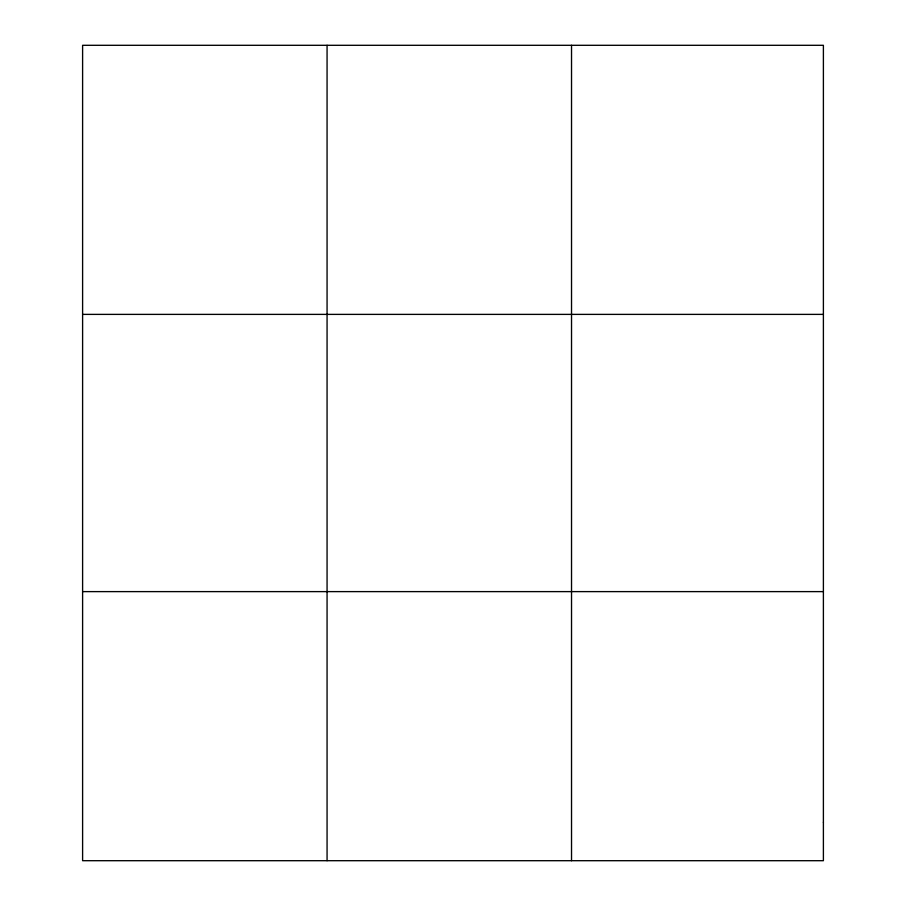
<?xml version="1.0" encoding="UTF-8"?>
<svg xmlns="http://www.w3.org/2000/svg" width="906" height="906" viewBox="0 0 906 906"><rect width="100%" height="100%" fill="white"/><g stroke="black" fill="none" stroke-linecap="round" stroke-linejoin="round"><path stroke-width="1.36" d="M327.066 45.3L327.066 860.7M571.527 45.3L571.527 860.7M82.605 314.382L823.395 314.382M82.605 591.618L823.395 591.618M823.395 822.263L823.395 860.7L82.605 860.7L82.605 45.3L823.395 45.3L823.395 822.263"/></g></svg>
